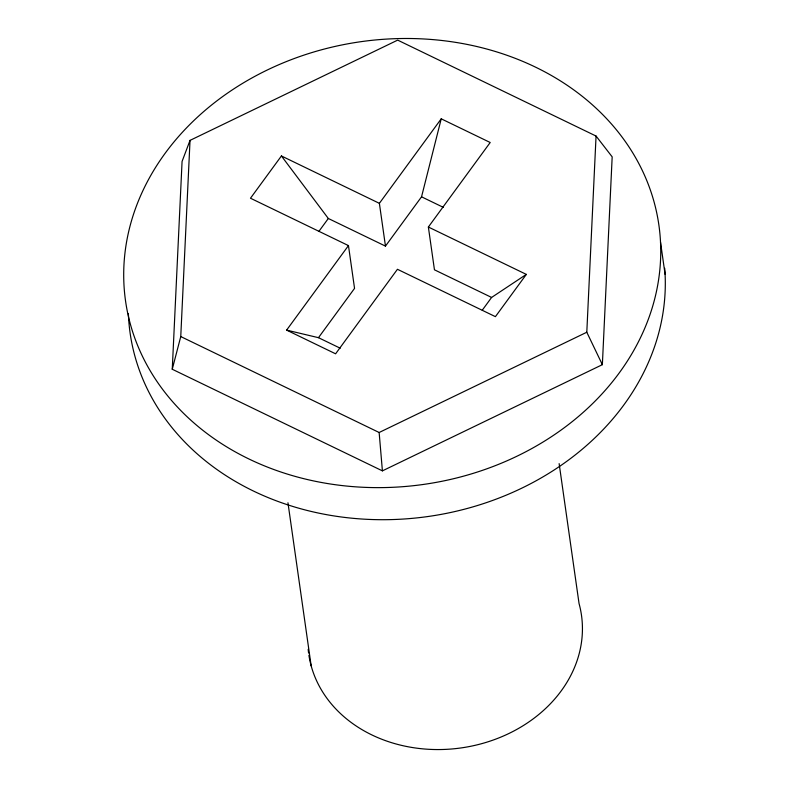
<?xml version="1.0" encoding="UTF-8"?>
<svg xmlns="http://www.w3.org/2000/svg" width="789" height="789" viewBox="0 0 789 789"><rect width="100%" height="100%" fill="white"/><g stroke="black" fill="none" stroke-linecap="round" stroke-linejoin="round"><path stroke-width="1.18" d="M172.258 369.252L182.072 161.439L190.031 140.383L397.676 40.121L596.06 136.053L612.175 156.853L602.362 364.666L382.409 470.865L172.258 369.252L180.76 336.568L190.031 140.383M602.362 364.666L586.799 332.238L596.06 136.053M348.462 245.596L286.614 330.118L318.47 337.682L354.547 288.379L348.462 245.596L250.488 198.226L281.417 155.966L328.323 218.484L385.466 246.119L421.543 196.816L441.229 118.823L490.206 142.503L428.368 227.025L434.453 269.808L491.596 297.443L526.332 274.394L428.368 227.025M318.973 231.266L328.323 218.484M385.466 246.119L379.381 203.335L441.229 118.823M482.257 310.215L491.596 297.443M526.332 274.394L495.413 316.655L397.439 269.286L335.601 353.807L286.614 330.118M180.76 336.568L379.144 432.5L586.799 332.238M421.543 196.816L443.319 207.349M281.417 155.966L379.381 203.335M318.47 337.682L340.246 348.215M660.521 242.213A269.355 223.573 -8.1 0 1 267.52 467.118A269.355 223.573 -8.1 0 1 248.614 79.827A269.355 223.573 -8.1 0 1 660.521 242.213L665.088 274.306M559.135 463.607L579.057 603.575A137.75 114.336 -8.1 0 1 469.06 746.601A137.75 114.336 -8.1 0 1 308.913 655.324M287.955 502.751L311.162 665.847M379.144 432.5L382.409 470.865M664.693 268.26A269.355 223.573 -8.1 0 1 409.885 518.56A269.355 223.573 -8.1 0 1 128.38 313.558M308.578 652.947A137.75 114.336 -8.1 0 1 308.174 649.357"/></g></svg>
